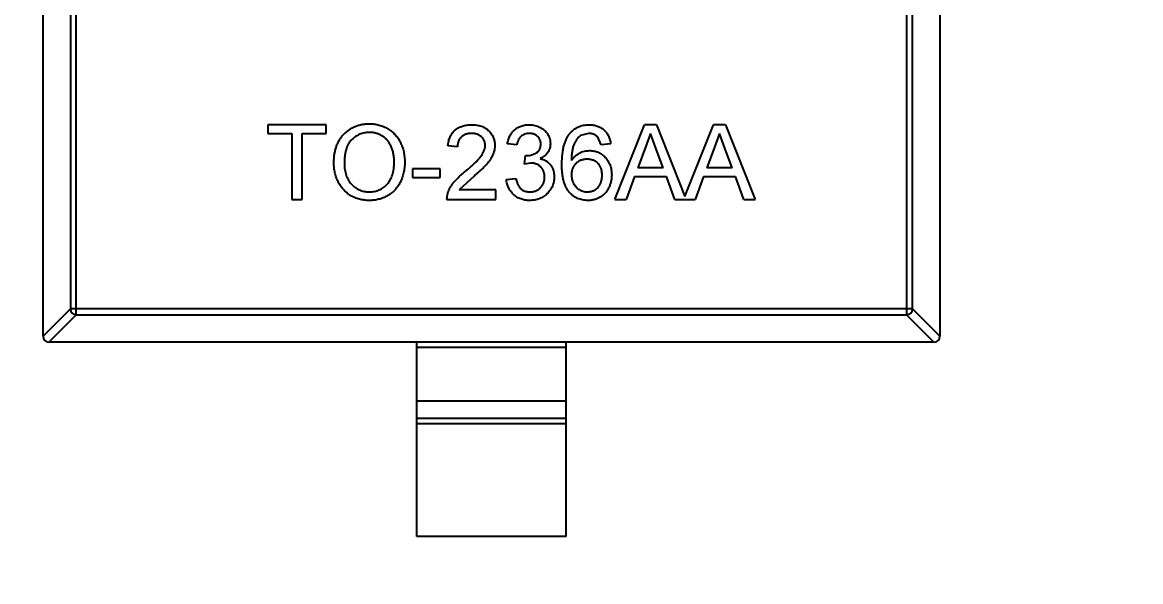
# Model space of a CAD drawing. Header units: inches. Extents: x -13 to 119, y -33 to 44.
# Drawn here: x 90.863 to 94.604, y 17.593 to 19.464 of the extents above; entities that cross this region are included whole.
import ezdxf

# ---------------------------------------------------------------- set-up
doc = ezdxf.new("R2010")
doc.units = ezdxf.units.IN
doc.header["$LTSCALE"] = 1.21
doc.header["$MEASUREMENT"] = 0
doc.header["$PDMODE"] = 3
doc.header["$PDSIZE"] = 0.3125
doc.layers.get('0').update_dxf_attribs({"linetype": 'CONTINUOUS'})
doc.layers.get('Defpoints').update_dxf_attribs({"linetype": 'CONTINUOUS'})
doc.layers.add('DIM', color=3, linetype='CONTINUOUS')
doc.styles.get("Standard").update_dxf_attribs({"font": 'txt', "width": 0.8})
doc.dimstyles.get("Standard").update_dxf_attribs({"dimtxt": 0.15625, "dimasz": 0.1875, "dimexe": 0.125, "dimexo": 0.0625, "dimgap": 0.09, "dimtad": 0, "dimtih": 1, "dimtoh": 1, "dimzin": 4, "dimdsep": 46, "dimtxsty": 'Standard', "dimblk": '_FILLED', "dimblk1": '_FILLED', "dimblk2": '_FILLED', "dimcen": 0.09, "dimazin": 1, "dimtp": 0.01, "dimtm": 0.01, "dimtfac": 1, "dimtofl": 0, "dimtmove": 0, "dimatfit": 3, "dimldrblk": '_FILLED', "dimfxl": 1, "dimtolj": 1, "dimtzin": 4, "dimarcsym": 0})

# ---------------------------------------------------------------- blocks, each defined once
blk = doc.blocks.new('_FILLED')
at = {"color": 0, "linetype": 'ByBlock'}
blk.add_solid([(0, 0), (-1, 0.1667), (-1, -0.1667)], dxfattribs=at)
blk = doc.blocks.new('*D26')
at = {"layer": 'Defpoints', "color": 0}
for p in [(87.6825, 22.6485), (108.0025, -8.1472), (108.0025, -17.2496)]:
    blk.add_point(p, dxfattribs=at)
at = {"layer": 'DIM', "color": 0, "lineweight": -2}
for p, q in [((87.6825, 22.586), (87.6825, -17.3746)), ((108.0025, -8.2097), (108.0025, -17.3746)), ((88.8825, -17.2496), (95.9125, -17.2496)), ((106.8025, -17.2496), (99.7725, -17.2496))]:
    blk.add_line(p, q, dxfattribs=at)
at = {"layer": 'DIM', "color": 0, "lineweight": -2, "xscale": 1.2, "yscale": 1.2, "zscale": 1.2, "rotation": 180}
blk.add_blockref('_FILLED', (87.6825, -17.2496), dxfattribs=at)
at = {"layer": 'DIM', "color": 0, "lineweight": -2, "xscale": 1.2, "yscale": 1.2, "zscale": 1.2}
blk.add_blockref('_FILLED', (108.0025, -17.2496), dxfattribs=at)
at = {"layer": 'DIM', "color": 0, "insert": (97.8425, -17.2496), "char_height": 1.2, "attachment_point": 5}
blk.add_mtext('\\A1;20.32', dxfattribs=at)

msp = doc.modelspace()

# ---------------------------------------------------------------- linework, layer by layer
at = {"color": 7, "linetype": 'Continuous'}
for p, q in [((90.9322, 18.4138), (90.9322, 20.0738)), ((93.9322, 20.0738), (93.9322, 18.4138)), ((91.0236, 19.9827), (91.0236, 18.505)), ((91.0433, 18.4853), (91.0433, 20.0024)), ((93.821, 20.0024), (93.821, 18.4853)), ((93.8407, 18.505), (93.8407, 19.9827)), ((91.6838, 19.1211), (91.6838, 19.0922)), ((91.8793, 19.1211), (91.6838, 19.1211)), ((91.8793, 19.0922), (91.8793, 19.1211)), ((92.8451, 18.8711), (92.9444, 19.1211)), ((92.9841, 19.1211), (92.9444, 19.1211)), ((92.9841, 19.1211), (93.0796, 18.8805)), ((93.0796, 18.8805), (93.1751, 19.1211)), ((93.2149, 19.1211), (93.1751, 19.1211)), ((93.2149, 19.1211), (93.3142, 18.8711)), ((91.6838, 19.0922), (91.7639, 19.0922)), ((91.7639, 19.0922), (91.7639, 18.8711)), ((91.7992, 18.8711), (91.7992, 19.0922)), ((91.7992, 19.0922), (91.8793, 19.0922)), ((92.757, 19.0922), (92.7297, 19.0848)), ((92.7992, 19.0538), (92.7876, 19.0794)), ((92.9642, 19.0922), (92.9472, 19.046)), ((92.9826, 19.0425), (92.9642, 19.0922)), ((93.195, 19.0922), (93.1779, 19.046)), ((93.2134, 19.0425), (93.195, 19.0922)), ((92.3184, 19.0473), (92.2864, 19.0505)), ((92.5171, 19.0538), (92.4851, 19.057)), ((92.8312, 19.057), (92.7992, 19.0538)), ((92.9472, 19.046), (92.9216, 18.9768)), ((93.0069, 18.9768), (92.9826, 19.0425)), ((93.1779, 19.046), (93.1523, 18.9768)), ((93.2377, 18.9768), (93.2134, 19.0425)), ((92.5425, 18.9897), (92.5458, 19.0185)), ((92.5458, 19.0185), (92.5504, 19.0181)), ((92.1678, 18.9736), (92.1678, 18.9448)), ((92.2607, 18.9736), (92.1678, 18.9736)), ((92.2607, 18.9448), (92.2607, 18.9736)), ((92.5632, 18.9931), (92.5425, 18.9897)), ((93.0069, 18.9768), (92.9216, 18.9768)), ((93.2377, 18.9768), (93.1523, 18.9768)), ((92.1678, 18.9448), (92.2607, 18.9448)), ((92.374, 18.9495), (92.3243, 18.9031)), ((92.4819, 18.9384), (92.5139, 18.9416)), ((92.911, 18.948), (92.8825, 18.8711)), ((92.911, 18.948), (93.0175, 18.948)), ((93.046, 18.8711), (93.0175, 18.948)), ((93.1417, 18.948), (93.1133, 18.8711)), ((93.1417, 18.948), (93.2483, 18.948)), ((93.2767, 18.8711), (93.2483, 18.948)), ((92.2832, 18.8711), (92.2865, 18.8933)), ((92.4466, 18.9031), (92.3243, 18.9031)), ((92.4466, 18.8711), (92.4466, 18.9031)), ((91.7639, 18.8711), (91.7992, 18.8711)), ((92.2832, 18.8711), (92.4466, 18.8711)), ((92.8451, 18.8711), (92.8825, 18.8711)), ((93.046, 18.8711), (93.1133, 18.8711)), ((93.2767, 18.8711), (93.3142, 18.8711)), ((90.9322, 18.4135), (91.0236, 18.505)), ((91.0433, 18.4853), (90.9519, 18.3938)), ((93.8407, 18.505), (91.0236, 18.505)), ((91.0433, 18.4853), (93.821, 18.4853)), ((93.9125, 18.3938), (93.821, 18.4853)), ((93.8407, 18.505), (93.9322, 18.4135)), ((93.9122, 18.3938), (90.9522, 18.3938)), ((92.1822, 17.7438), (92.1822, 18.3938)), ((92.6822, 18.3761), (92.1822, 18.3761)), ((92.6822, 17.7438), (92.6822, 18.3938)), ((92.1822, 18.1978), (92.6822, 18.1978)), ((92.1822, 18.1398), (92.6822, 18.1398)), ((92.6822, 18.12), (92.1822, 18.12)), ((92.6822, 17.7438), (92.1822, 17.7438))]:
    msp.add_line(p, q, dxfattribs=at)
for centre, start, end in [((90.9522, 18.4138), 180, 270), ((93.9122, 18.4138), 270, 0)]:
    msp.add_arc(centre, 0.02, start, end, dxfattribs=at)
for points, knots in [([(91.9049, 18.9928), (91.905, 18.9978), (91.9052, 19.0075), (91.9068, 19.0218), (91.9094, 19.0351), (91.913, 19.0477), (91.9177, 19.0594), (91.9233, 19.0703), (91.9302, 19.0803), (91.9379, 19.0895), (91.9465, 19.0976), (91.9557, 19.1048), (91.9656, 19.1108), (91.976, 19.1158), (91.9871, 19.1196), (91.9988, 19.1223), (92.011, 19.124), (92.0194, 19.1242), (92.0237, 19.1243)], [0, 0, 0, 0, 0.075226, 0.146575, 0.2145, 0.27953, 0.342403, 0.403496, 0.463762, 0.523864, 0.583252, 0.641302, 0.698898, 0.756295, 0.814628, 0.874325, 0.935783, 1, 1, 1, 1]), ([(92.0237, 19.1243), (92.0265, 19.1242), (92.0321, 19.1241), (92.0404, 19.1234), (92.0485, 19.122), (92.0563, 19.1203), (92.064, 19.1179), (92.0714, 19.1152), (92.0786, 19.1117), (92.0856, 19.1079), (92.0923, 19.1036), (92.0986, 19.0989), (92.1045, 19.0938), (92.11, 19.0883), (92.115, 19.0823), (92.1197, 19.076), (92.1239, 19.0693), (92.1277, 19.0621), (92.1311, 19.0547), (92.1341, 19.047), (92.1365, 19.039), (92.1386, 19.0308), (92.1401, 19.0224), (92.1413, 19.0137), (92.142, 19.0048), (92.1421, 18.9987), (92.1421, 18.9957)], [0, 0, 0, 0, 0.043099, 0.085587, 0.126908, 0.167967, 0.20845, 0.249025, 0.289281, 0.33001, 0.370598, 0.410466, 0.450033, 0.489688, 0.529116, 0.569037, 0.609703, 0.650759, 0.692509, 0.734219, 0.776707, 0.819552, 0.863351, 0.907839, 0.953334, 1, 1, 1, 1]), ([(92.2864, 19.0505), (92.2867, 19.0533), (92.2873, 19.0588), (92.2889, 19.0666), (92.2911, 19.074), (92.2938, 19.0808), (92.2972, 19.0872), (92.3009, 19.093), (92.3054, 19.0983), (92.3103, 19.1031), (92.3158, 19.1073), (92.3217, 19.111), (92.3281, 19.1141), (92.3349, 19.1167), (92.3422, 19.1186), (92.3499, 19.12), (92.358, 19.1209), (92.3636, 19.121), (92.3665, 19.1211)], [0, 0, 0, 0, 0.070675, 0.137493, 0.201473, 0.262869, 0.32255, 0.380737, 0.43822, 0.495487, 0.553484, 0.611346, 0.670644, 0.731587, 0.794183, 0.859445, 0.928208, 1, 1, 1, 1]), ([(92.3665, 19.1211), (92.3694, 19.121), (92.375, 19.1209), (92.3832, 19.1199), (92.391, 19.1184), (92.3983, 19.1162), (92.4051, 19.1134), (92.4115, 19.11), (92.4174, 19.106), (92.4227, 19.1013), (92.4276, 19.0962), (92.4318, 19.0908), (92.4354, 19.0851), (92.4384, 19.0791), (92.4406, 19.0727), (92.4422, 19.0661), (92.4433, 19.0592), (92.4434, 19.0545), (92.4434, 19.0521)], [0, 0, 0, 0, 0.074712, 0.145539, 0.213339, 0.278615, 0.342094, 0.40389, 0.465063, 0.526577, 0.587328, 0.64638, 0.704345, 0.761672, 0.819418, 0.878039, 0.937796, 1, 1, 1, 1]), ([(92.4851, 19.057), (92.4856, 19.0594), (92.4866, 19.0643), (92.4886, 19.0713), (92.491, 19.0779), (92.4939, 19.084), (92.4972, 19.0898), (92.501, 19.0951), (92.5052, 19.0999), (92.5099, 19.1044), (92.5148, 19.1083), (92.5202, 19.1117), (92.5258, 19.1146), (92.5317, 19.1169), (92.5379, 19.1188), (92.5444, 19.1201), (92.5512, 19.1209), (92.5558, 19.121), (92.5582, 19.1211)], [0, 0, 0, 0, 0.071036, 0.139343, 0.204958, 0.268332, 0.330129, 0.390664, 0.450861, 0.510587, 0.570374, 0.629455, 0.687994, 0.747581, 0.807839, 0.870034, 0.93381, 1, 1, 1, 1]), ([(92.5582, 19.1211), (92.5615, 19.121), (92.5679, 19.1207), (92.5773, 19.1191), (92.5863, 19.1164), (92.5948, 19.1126), (92.6027, 19.108), (92.6097, 19.1025), (92.6157, 19.0962), (92.6206, 19.0891), (92.6244, 19.0816), (92.6273, 19.0738), (92.629, 19.0657), (92.6292, 19.0603), (92.6293, 19.0575)], [0, 0, 0, 0, 0.092054, 0.181008, 0.26913, 0.357137, 0.443549, 0.526433, 0.607453, 0.688385, 0.767854, 0.845531, 0.922529, 1, 1, 1, 1]), ([(92.695, 19.0927), (92.697, 19.0949), (92.701, 19.0994), (92.7078, 19.1052), (92.7151, 19.1101), (92.7229, 19.1141), (92.7312, 19.1172), (92.74, 19.1195), (92.7494, 19.1208), (92.7558, 19.121), (92.7591, 19.1211)], [0, 0, 0, 0, 0.125625, 0.247619, 0.368528, 0.488104, 0.609878, 0.735382, 0.864448, 1, 1, 1, 1]), ([(92.7591, 19.1211), (92.7615, 19.121), (92.7663, 19.1209), (92.7733, 19.1201), (92.78, 19.1188), (92.7863, 19.1169), (92.7923, 19.1145), (92.798, 19.1116), (92.8034, 19.1081), (92.8083, 19.1041), (92.8129, 19.0997), (92.817, 19.0948), (92.8206, 19.0895), (92.8237, 19.0837), (92.8263, 19.0776), (92.8285, 19.0711), (92.8301, 19.0642), (92.8309, 19.0594), (92.8312, 19.057)], [0, 0, 0, 0, 0.068499, 0.134572, 0.198208, 0.259784, 0.319951, 0.379508, 0.438814, 0.498497, 0.558182, 0.617438, 0.677522, 0.737959, 0.80033, 0.86409, 0.930622, 1, 1, 1, 1]), ([(92.0239, 19.0954), (92.0211, 19.0954), (92.0155, 19.0953), (92.0074, 19.094), (91.9995, 19.0922), (91.9919, 19.0896), (91.9847, 19.0863), (91.9778, 19.0821), (91.9711, 19.0773), (91.9647, 19.0717), (91.9588, 19.0653), (91.9538, 19.0578), (91.9496, 19.0493), (91.9461, 19.0398), (91.9434, 19.0293), (91.9416, 19.0179), (91.9404, 19.0054), (91.9403, 18.9968), (91.9402, 18.9924)], [0, 0, 0, 0, 0.055943, 0.110382, 0.164048, 0.216759, 0.269601, 0.323009, 0.377581, 0.433449, 0.490922, 0.550625, 0.613117, 0.679861, 0.751358, 0.828261, 0.910795, 1, 1, 1, 1]), ([(92.1069, 18.9959), (92.1068, 18.9984), (92.1068, 19.0032), (92.1063, 19.0104), (92.1055, 19.0173), (92.1045, 19.024), (92.103, 19.0304), (92.1013, 19.0367), (92.0992, 19.0426), (92.0969, 19.0483), (92.0942, 19.0538), (92.0913, 19.0589), (92.088, 19.0637), (92.0845, 19.0683), (92.0806, 19.0724), (92.0765, 19.0763), (92.0721, 19.0799), (92.0674, 19.0831), (92.0625, 19.086), (92.0574, 19.0885), (92.0522, 19.0907), (92.0468, 19.0924), (92.0413, 19.0937), (92.0356, 19.0948), (92.0298, 19.0953), (92.0259, 19.0954), (92.0239, 19.0954)], [0, 0, 0, 0, 0.050852, 0.099752, 0.147438, 0.194086, 0.239171, 0.28334, 0.326577, 0.368936, 0.410572, 0.451051, 0.490877, 0.530044, 0.568937, 0.607578, 0.64642, 0.685679, 0.724799, 0.763513, 0.802173, 0.84074, 0.879649, 0.919071, 0.959098, 1, 1, 1, 1]), ([(92.3658, 19.0922), (92.364, 19.0922), (92.3606, 19.0921), (92.3557, 19.0915), (92.351, 19.0907), (92.3465, 19.0893), (92.3423, 19.0877), (92.3384, 19.0856), (92.3347, 19.0832), (92.3314, 19.0804), (92.3284, 19.0772), (92.3257, 19.0738), (92.3235, 19.0701), (92.3217, 19.0661), (92.3202, 19.0618), (92.3192, 19.0573), (92.3186, 19.0524), (92.3185, 19.049), (92.3184, 19.0473)], [0, 0, 0, 0, 0.070696, 0.138358, 0.20337, 0.2657, 0.327256, 0.386512, 0.445858, 0.505173, 0.56378, 0.622343, 0.680824, 0.739795, 0.800801, 0.864239, 0.930631, 1, 1, 1, 1]), ([(92.4114, 19.0517), (92.4113, 19.0532), (92.4113, 19.0559), (92.4106, 19.0599), (92.4097, 19.0638), (92.4082, 19.0675), (92.4065, 19.0711), (92.4043, 19.0744), (92.4017, 19.0776), (92.3988, 19.0805), (92.3955, 19.0833), (92.3919, 19.0856), (92.3882, 19.0877), (92.3842, 19.0894), (92.3799, 19.0906), (92.3754, 19.0915), (92.3707, 19.0921), (92.3674, 19.0922), (92.3658, 19.0922)], [0, 0, 0, 0, 0.061762, 0.121174, 0.179421, 0.236843, 0.294322, 0.353191, 0.412721, 0.474522, 0.537057, 0.599591, 0.662367, 0.725246, 0.790316, 0.857724, 0.927232, 1, 1, 1, 1]), ([(92.5592, 19.0922), (92.5565, 19.0921), (92.5513, 19.0919), (92.5439, 19.09), (92.5372, 19.087), (92.5322, 19.0835), (92.5287, 19.0801), (92.5263, 19.0772), (92.5241, 19.074), (92.5222, 19.0706), (92.5206, 19.0668), (92.5191, 19.0627), (92.518, 19.0583), (92.5174, 19.0553), (92.5171, 19.0538)], [0, 0, 0, 0, 0.127797, 0.246795, 0.362284, 0.477652, 0.536237, 0.59559, 0.656344, 0.719085, 0.784349, 0.852876, 0.924551, 1, 1, 1, 1]), ([(92.5973, 19.0565), (92.5972, 19.0577), (92.5972, 19.0602), (92.5967, 19.0639), (92.5958, 19.0673), (92.5947, 19.0706), (92.5932, 19.0737), (92.5913, 19.0767), (92.5891, 19.0795), (92.5866, 19.0821), (92.5839, 19.0845), (92.5809, 19.0865), (92.5778, 19.0883), (92.5744, 19.0897), (92.5709, 19.0908), (92.5672, 19.0916), (92.5632, 19.0921), (92.5606, 19.0922), (92.5592, 19.0922)], [0, 0, 0, 0, 0.065093, 0.127304, 0.188122, 0.247131, 0.306077, 0.365678, 0.426103, 0.487841, 0.550317, 0.611805, 0.672737, 0.734883, 0.79768, 0.862475, 0.929775, 1, 1, 1, 1]), ([(92.6678, 18.9881), (92.6678, 18.991), (92.6678, 18.9968), (92.6682, 19.0054), (92.6687, 19.0136), (92.6694, 19.0215), (92.6704, 19.0291), (92.6716, 19.0364), (92.6729, 19.0434), (92.6745, 19.0501), (92.6763, 19.0565), (92.6784, 19.0626), (92.6806, 19.0684), (92.683, 19.0738), (92.6857, 19.079), (92.6886, 19.0839), (92.6916, 19.0884), (92.6939, 19.0913), (92.695, 19.0927)], [0, 0, 0, 0, 0.080034, 0.157854, 0.232564, 0.304731, 0.374384, 0.441663, 0.506048, 0.568692, 0.628715, 0.687238, 0.743227, 0.797567, 0.850239, 0.901629, 0.951067, 1, 1, 1, 1]), ([(92.7297, 19.0848), (92.7276, 19.0831), (92.7233, 19.0795), (92.7177, 19.073), (92.7127, 19.0653), (92.709, 19.0582), (92.7064, 19.0518), (92.7047, 19.0463), (92.7033, 19.0402), (92.7021, 19.0336), (92.7012, 19.0264), (92.7004, 19.0187), (92.7, 19.0103), (92.6999, 19.0045), (92.6998, 19.0016)], [0, 0, 0, 0, 0.088609, 0.181893, 0.280787, 0.38702, 0.444107, 0.506454, 0.574396, 0.647656, 0.726426, 0.811458, 0.90278, 1, 1, 1, 1]), ([(92.7876, 19.0794), (92.7866, 19.0804), (92.7845, 19.0824), (92.7811, 19.0851), (92.7775, 19.0873), (92.7738, 19.0891), (92.7698, 19.0905), (92.7657, 19.0915), (92.7614, 19.0921), (92.7584, 19.0922), (92.757, 19.0922)], [0, 0, 0, 0, 0.128545, 0.252818, 0.375212, 0.497113, 0.618546, 0.742222, 0.869458, 1, 1, 1, 1]), ([(92.3442, 18.9646), (92.3474, 18.9673), (92.3536, 18.9725), (92.3623, 18.9802), (92.3703, 18.9874), (92.3774, 18.9942), (92.3837, 19.0004), (92.3891, 19.0062), (92.3938, 19.0114), (92.3977, 19.0163), (92.401, 19.0209), (92.4038, 19.0254), (92.4061, 19.0299), (92.408, 19.0344), (92.4095, 19.0388), (92.4105, 19.0431), (92.4113, 19.0475), (92.4113, 19.0503), (92.4114, 19.0517)], [0, 0, 0, 0, 0.11141, 0.214526, 0.309417, 0.396087, 0.474284, 0.544374, 0.60642, 0.660582, 0.709794, 0.756451, 0.800767, 0.843168, 0.884295, 0.923885, 0.962359, 1, 1, 1, 1]), ([(92.4434, 19.0521), (92.4433, 19.0496), (92.4432, 19.0446), (92.4421, 19.0372), (92.4403, 19.0299), (92.4378, 19.0226), (92.4345, 19.0152), (92.4303, 19.0077), (92.4251, 19), (92.42, 18.9935), (92.4153, 18.988), (92.4112, 18.9835), (92.4064, 18.9787), (92.4011, 18.9735), (92.3952, 18.968), (92.3887, 18.9621), (92.3816, 18.9559), (92.3766, 18.9517), (92.374, 18.9495)], [0, 0, 0, 0, 0.057945, 0.116018, 0.174826, 0.234683, 0.296827, 0.364061, 0.436192, 0.51426, 0.556976, 0.604856, 0.657675, 0.715751, 0.77884, 0.847501, 0.921228, 1, 1, 1, 1]), ([(92.5504, 19.0181), (92.5533, 19.0183), (92.5591, 19.0185), (92.5675, 19.0203), (92.5755, 19.0232), (92.5817, 19.0266), (92.5863, 19.0299), (92.5892, 19.0328), (92.5918, 19.0359), (92.5937, 19.0395), (92.5954, 19.0433), (92.5964, 19.0474), (92.5972, 19.0518), (92.5972, 19.0549), (92.5973, 19.0565)], [0, 0, 0, 0, 0.129789, 0.254605, 0.378435, 0.50292, 0.565018, 0.624848, 0.683448, 0.742765, 0.802757, 0.86522, 0.930779, 1, 1, 1, 1]), ([(92.6293, 19.0575), (92.6292, 19.0549), (92.629, 19.0498), (92.6273, 19.0423), (92.6246, 19.0352), (92.6208, 19.0285), (92.616, 19.0223), (92.61, 19.0167), (92.6031, 19.0118), (92.5979, 19.0092), (92.5952, 19.0079)], [0, 0, 0, 0, 0.121951, 0.240787, 0.35855, 0.479066, 0.601519, 0.727551, 0.859932, 1, 1, 1, 1]), ([(92.5952, 19.0079), (92.597, 19.0075), (92.6005, 19.0066), (92.6056, 19.0047), (92.6103, 19.0026), (92.6148, 19.0002), (92.619, 18.9973), (92.6229, 18.9941), (92.6264, 18.9905), (92.6297, 18.9867), (92.6326, 18.9825), (92.6351, 18.9781), (92.6373, 18.9734), (92.6391, 18.9685), (92.6405, 18.9633), (92.6414, 18.9578), (92.642, 18.9521), (92.6421, 18.9483), (92.6421, 18.9463)], [0, 0, 0, 0, 0.065828, 0.128938, 0.190858, 0.251186, 0.310974, 0.37005, 0.429672, 0.489507, 0.549975, 0.610075, 0.670915, 0.732909, 0.796711, 0.861825, 0.929892, 1, 1, 1, 1]), ([(92.6998, 19.0016), (92.7017, 19.0042), (92.7054, 19.0094), (92.7119, 19.0162), (92.7191, 19.022), (92.7268, 19.0266), (92.7349, 19.0301), (92.7433, 19.0327), (92.7519, 19.0342), (92.7577, 19.0344), (92.7606, 19.0345)], [0, 0, 0, 0, 0.13549, 0.265229, 0.390778, 0.51542, 0.638317, 0.759642, 0.878902, 1, 1, 1, 1]), ([(92.7517, 19.0057), (92.7499, 19.0056), (92.7464, 19.0056), (92.7413, 19.0048), (92.7364, 19.0038), (92.7316, 19.0022), (92.7271, 19.0002), (92.7228, 18.9977), (92.7187, 18.9948), (92.7148, 18.9915), (92.7113, 18.9878), (92.7082, 18.9838), (92.7057, 18.9795), (92.7035, 18.975), (92.7018, 18.9701), (92.7007, 18.965), (92.7, 18.9596), (92.6999, 18.9559), (92.6998, 18.954)], [0, 0, 0, 0, 0.064812, 0.127718, 0.189086, 0.249562, 0.309738, 0.370215, 0.431085, 0.493911, 0.55657, 0.617553, 0.678119, 0.739063, 0.801665, 0.864956, 0.93089, 1, 1, 1, 1]), ([(92.8024, 18.9524), (92.8024, 18.9544), (92.8023, 18.9583), (92.8016, 18.964), (92.8006, 18.9695), (92.7991, 18.9745), (92.7972, 18.9792), (92.7948, 18.9837), (92.7921, 18.9878), (92.7888, 18.9915), (92.7853, 18.9948), (92.7814, 18.9977), (92.7772, 19.0002), (92.7727, 19.0022), (92.7679, 19.0038), (92.7628, 19.0048), (92.7573, 19.0056), (92.7536, 19.0056), (92.7517, 19.0057)], [0, 0, 0, 0, 0.072229, 0.141252, 0.207439, 0.270245, 0.331238, 0.391254, 0.450152, 0.509008, 0.567734, 0.625726, 0.683708, 0.742407, 0.803094, 0.865865, 0.931379, 1, 1, 1, 1]), ([(92.7606, 19.0345), (92.7631, 19.0345), (92.768, 19.0343), (92.7753, 19.0333), (92.7823, 19.0314), (92.7891, 19.029), (92.7955, 19.0257), (92.8016, 19.0219), (92.8074, 19.0172), (92.813, 19.012), (92.818, 19.0061), (92.8224, 18.9998), (92.8262, 18.9931), (92.8292, 18.9859), (92.8315, 18.9784), (92.8332, 18.9704), (92.8342, 18.962), (92.8344, 18.9563), (92.8344, 18.9534)], [0, 0, 0, 0, 0.061347, 0.121203, 0.179863, 0.238152, 0.296252, 0.35519, 0.415676, 0.478379, 0.541524, 0.603977, 0.666513, 0.729491, 0.79371, 0.859736, 0.928449, 1, 1, 1, 1]), ([(92.0235, 18.8679), (92.0207, 18.8679), (92.015, 18.868), (92.0066, 18.8688), (91.9984, 18.8701), (91.9904, 18.872), (91.9827, 18.8744), (91.9752, 18.8773), (91.9679, 18.8807), (91.9609, 18.8846), (91.9542, 18.889), (91.948, 18.8939), (91.9421, 18.8991), (91.9367, 18.9047), (91.9316, 18.9106), (91.927, 18.917), (91.9228, 18.9238), (91.9191, 18.9309), (91.9157, 18.9382), (91.9129, 18.9457), (91.9104, 18.9533), (91.9084, 18.961), (91.9069, 18.9688), (91.9058, 18.9767), (91.905, 18.9847), (91.905, 18.99), (91.9049, 18.9928)], [0, 0, 0, 0, 0.044697, 0.088534, 0.131409, 0.173814, 0.215715, 0.257247, 0.298848, 0.340604, 0.382029, 0.42297, 0.463632, 0.504048, 0.544591, 0.584964, 0.626265, 0.667979, 0.709943, 0.751382, 0.792619, 0.833948, 0.875008, 0.916446, 0.957907, 1, 1, 1, 1]), ([(91.9402, 18.9924), (91.9403, 18.9887), (91.9404, 18.9817), (91.9416, 18.9714), (91.9434, 18.9618), (91.9459, 18.9526), (91.9493, 18.9441), (91.9534, 18.9362), (91.9582, 18.9289), (91.9638, 18.9222), (91.9698, 18.9162), (91.9764, 18.911), (91.9833, 18.9066), (91.9906, 18.903), (91.9983, 18.9001), (92.0063, 18.8982), (92.0147, 18.8969), (92.0205, 18.8968), (92.0234, 18.8967)], [0, 0, 0, 0, 0.075964, 0.148125, 0.217201, 0.2833, 0.347202, 0.4093, 0.470426, 0.531588, 0.591739, 0.650258, 0.707303, 0.764208, 0.821148, 0.879119, 0.938423, 1, 1, 1, 1]), ([(92.0234, 18.8967), (92.0264, 18.8968), (92.0322, 18.8969), (92.0407, 18.8981), (92.0489, 18.9002), (92.0566, 18.903), (92.0639, 18.9067), (92.0709, 18.9111), (92.0774, 18.9165), (92.0835, 18.9225), (92.089, 18.9293), (92.0939, 18.9368), (92.0978, 18.945), (92.1012, 18.9539), (92.1037, 18.9635), (92.1056, 18.9737), (92.1067, 18.9846), (92.1068, 18.9921), (92.1069, 18.9959)], [0, 0, 0, 0, 0.061055, 0.119545, 0.176806, 0.232956, 0.288583, 0.344667, 0.401662, 0.46054, 0.520477, 0.581213, 0.643431, 0.707961, 0.775371, 0.846414, 0.921152, 1, 1, 1, 1]), ([(92.1421, 18.9957), (92.1421, 18.9926), (92.142, 18.9864), (92.1413, 18.9774), (92.1401, 18.9685), (92.1384, 18.96), (92.1363, 18.9517), (92.1337, 18.9436), (92.1305, 18.9357), (92.127, 18.9282), (92.123, 18.921), (92.1186, 18.9142), (92.1138, 18.9079), (92.1086, 18.902), (92.103, 18.8966), (92.097, 18.8916), (92.0906, 18.8871), (92.0838, 18.8831), (92.0767, 18.8795), (92.0695, 18.8764), (92.0622, 18.8737), (92.0548, 18.8716), (92.0471, 18.8699), (92.0394, 18.8687), (92.0315, 18.868), (92.0262, 18.8679), (92.0235, 18.8679)], [0, 0, 0, 0, 0.04756, 0.093962, 0.139112, 0.183626, 0.227457, 0.270703, 0.313611, 0.35626, 0.398366, 0.439557, 0.480045, 0.519888, 0.559658, 0.599421, 0.639208, 0.679668, 0.72002, 0.759859, 0.79956, 0.839199, 0.878956, 0.918794, 0.959083, 1, 1, 1, 1]), ([(92.6101, 18.9465), (92.61, 18.9482), (92.61, 18.9514), (92.6094, 18.9562), (92.6083, 18.9607), (92.6068, 18.965), (92.605, 18.9691), (92.6027, 18.9729), (92.6, 18.9766), (92.5969, 18.9799), (92.5935, 18.983), (92.5898, 18.9857), (92.586, 18.988), (92.5818, 18.9898), (92.5775, 18.9913), (92.5729, 18.9923), (92.5681, 18.9929), (92.5649, 18.993), (92.5632, 18.9931)], [0, 0, 0, 0, 0.067051, 0.13118, 0.193722, 0.254499, 0.314763, 0.375117, 0.436023, 0.498297, 0.560571, 0.621619, 0.681973, 0.742853, 0.804272, 0.867473, 0.932273, 1, 1, 1, 1]), ([(92.7554, 18.8679), (92.7522, 18.8679), (92.7461, 18.8681), (92.737, 18.8694), (92.7284, 18.8716), (92.7202, 18.8747), (92.7124, 18.8786), (92.7052, 18.8835), (92.6984, 18.8892), (92.692, 18.8958), (92.6862, 18.9034), (92.6813, 18.9122), (92.6771, 18.9221), (92.6736, 18.9332), (92.671, 18.9453), (92.6691, 18.9586), (92.668, 18.973), (92.6678, 18.9829), (92.6678, 18.9881)], [0, 0, 0, 0, 0.056157, 0.110133, 0.162537, 0.213912, 0.265146, 0.31651, 0.369179, 0.423123, 0.479276, 0.538691, 0.601978, 0.670125, 0.74365, 0.82281, 0.908261, 1, 1, 1, 1]), ([(92.2865, 18.8933), (92.2876, 18.8962), (92.2897, 18.9022), (92.2941, 18.9108), (92.2993, 18.9193), (92.3043, 18.9263), (92.3089, 18.9319), (92.3127, 18.9362), (92.317, 18.9407), (92.3216, 18.9452), (92.3267, 18.9499), (92.3321, 18.9548), (92.338, 18.9597), (92.3421, 18.9629), (92.3442, 18.9646)], [0, 0, 0, 0, 0.100388, 0.204407, 0.310686, 0.422157, 0.480685, 0.543238, 0.6095, 0.679555, 0.753841, 0.831641, 0.913813, 1, 1, 1, 1]), ([(92.5596, 18.8679), (92.557, 18.8679), (92.5519, 18.868), (92.5443, 18.869), (92.537, 18.8705), (92.5302, 18.8727), (92.5236, 18.8754), (92.5174, 18.8788), (92.5116, 18.8828), (92.5061, 18.8874), (92.5011, 18.8925), (92.4966, 18.898), (92.4927, 18.9038), (92.4893, 18.91), (92.4866, 18.9166), (92.4844, 18.9235), (92.4828, 18.9308), (92.4822, 18.9358), (92.4819, 18.9384)], [0, 0, 0, 0, 0.067794, 0.133464, 0.196934, 0.258481, 0.319787, 0.380431, 0.44099, 0.502867, 0.564806, 0.625526, 0.685604, 0.746041, 0.807347, 0.869717, 0.93379, 1, 1, 1, 1]), ([(92.5139, 18.9416), (92.5143, 18.9396), (92.5152, 18.9359), (92.5168, 18.9306), (92.5184, 18.9256), (92.5205, 18.9212), (92.5226, 18.917), (92.525, 18.9134), (92.5275, 18.9101), (92.5303, 18.9072), (92.5333, 18.9047), (92.5365, 18.9025), (92.54, 18.9007), (92.5437, 18.8993), (92.5476, 18.8981), (92.5518, 18.8973), (92.5562, 18.8968), (92.5592, 18.8967), (92.5608, 18.8967)], [0, 0, 0, 0, 0.082566, 0.15976, 0.233155, 0.301356, 0.365752, 0.426437, 0.484185, 0.539549, 0.593156, 0.647048, 0.701446, 0.757, 0.81384, 0.873058, 0.934963, 1, 1, 1, 1]), ([(92.6421, 18.9463), (92.6421, 18.9436), (92.6419, 18.9383), (92.6408, 18.9305), (92.639, 18.9231), (92.6364, 18.9159), (92.6331, 18.9091), (92.629, 18.9026), (92.6242, 18.8964), (92.6188, 18.8905), (92.6129, 18.8852), (92.6064, 18.8806), (92.5996, 18.8766), (92.5923, 18.8734), (92.5847, 18.8709), (92.5767, 18.8691), (92.5683, 18.8681), (92.5626, 18.8679), (92.5596, 18.8679)], [0, 0, 0, 0, 0.063503, 0.124805, 0.18492, 0.244376, 0.303775, 0.364133, 0.425376, 0.488388, 0.551743, 0.61386, 0.67564, 0.737737, 0.800417, 0.864658, 0.930985, 1, 1, 1, 1]), ([(92.5608, 18.8967), (92.5626, 18.8967), (92.5662, 18.8968), (92.5714, 18.8975), (92.5763, 18.8986), (92.5809, 18.9002), (92.5853, 18.9022), (92.5894, 18.9047), (92.5932, 18.9076), (92.5967, 18.911), (92.5998, 18.9147), (92.6026, 18.9186), (92.6049, 18.9227), (92.6068, 18.927), (92.6082, 18.9316), (92.6093, 18.9364), (92.61, 18.9414), (92.61, 18.9448), (92.6101, 18.9465)], [0, 0, 0, 0, 0.069461, 0.135658, 0.19962, 0.261651, 0.322053, 0.38234, 0.443223, 0.50493, 0.56682, 0.6276, 0.687476, 0.747351, 0.808174, 0.870133, 0.933721, 1, 1, 1, 1]), ([(92.6998, 18.954), (92.6999, 18.9515), (92.7001, 18.9465), (92.7014, 18.9391), (92.7037, 18.9319), (92.7067, 18.925), (92.7104, 18.9185), (92.7149, 18.9128), (92.7199, 18.9079), (92.7256, 18.9038), (92.7318, 18.9006), (92.7384, 18.8983), (92.7455, 18.8969), (92.7504, 18.8968), (92.753, 18.8967)], [0, 0, 0, 0, 0.086177, 0.171222, 0.257573, 0.34515, 0.431508, 0.513644, 0.593539, 0.672806, 0.752058, 0.831493, 0.913823, 1, 1, 1, 1]), ([(92.753, 18.8967), (92.7547, 18.8968), (92.7582, 18.8968), (92.7633, 18.8976), (92.7682, 18.8987), (92.7728, 18.9004), (92.7772, 18.9025), (92.7813, 18.9051), (92.7851, 18.9081), (92.7887, 18.9116), (92.7919, 18.9155), (92.7947, 18.9198), (92.7972, 18.9244), (92.799, 18.9294), (92.8005, 18.9347), (92.8016, 18.9403), (92.8023, 18.9462), (92.8023, 18.9503), (92.8024, 18.9524)], [0, 0, 0, 0, 0.063965, 0.124854, 0.184383, 0.242748, 0.2999, 0.357059, 0.415719, 0.475258, 0.535508, 0.596291, 0.657728, 0.721052, 0.786261, 0.853834, 0.925318, 1, 1, 1, 1]), ([(92.8344, 18.9534), (92.8343, 18.9495), (92.8341, 18.9419), (92.8321, 18.9307), (92.8289, 18.9198), (92.8251, 18.9113), (92.8216, 18.9047), (92.8186, 18.9001), (92.8155, 18.8958), (92.8121, 18.8917), (92.8084, 18.888), (92.8046, 18.8845), (92.8004, 18.8814), (92.7961, 18.8786), (92.7915, 18.8761), (92.7868, 18.8739), (92.7819, 18.872), (92.7769, 18.8705), (92.7718, 18.8693), (92.7664, 18.8684), (92.761, 18.8679), (92.7573, 18.8679), (92.7554, 18.8679)], [0, 0, 0, 0, 0.088899, 0.17544, 0.261633, 0.34801, 0.390819, 0.432814, 0.473776, 0.514166, 0.554107, 0.594121, 0.63362, 0.673585, 0.71348, 0.75336, 0.792891, 0.833007, 0.873643, 0.914893, 0.95695, 1, 1, 1, 1]), ([(91.0236, 18.505), (91.0237, 18.5024), (91.0248, 18.4973), (91.0292, 18.4909), (91.0357, 18.4865), (91.0408, 18.4853), (91.0433, 18.4853)], [0, 0, 0, 0, 0.249032, 0.5, 0.750968, 1, 1, 1, 1]), ([(93.821, 18.4853), (93.8236, 18.4853), (93.8287, 18.4865), (93.8351, 18.4909), (93.8395, 18.4973), (93.8407, 18.5024), (93.8407, 18.505)], [0, 0, 0, 0, 0.249032, 0.5, 0.750968, 1, 1, 1, 1])]:
    msp.add_open_spline(points, degree=3, knots=knots, dxfattribs=at)

# ---------------------------------------------------------------- dimensions: what is measured, and where the dimension line sits
at = {"layer": 'DIM'}
dim = msp.add_linear_dim(base=(108.0025, -17.2496), p1=(87.6825, 22.6485), p2=(108.0025, -8.1472), dimstyle='Standard', override={"dimtxt": 1.2, "dimasz": 1.2, "dimtih": 0, "dimtoh": 0, "dimzin": 0, "dimcen": 0.198, "dimadec": 0, "dimazin": 0, "dimtp": 0, "dimtm": 0, "dimtdec": 4, "dimtzin": 0}, dxfattribs=at)
dim.commit()
dim.dimension.update_dxf_attribs({"geometry": '*D26', "text_midpoint": (97.8425, -17.2496)})

doc.saveas('drawing.dxf')
